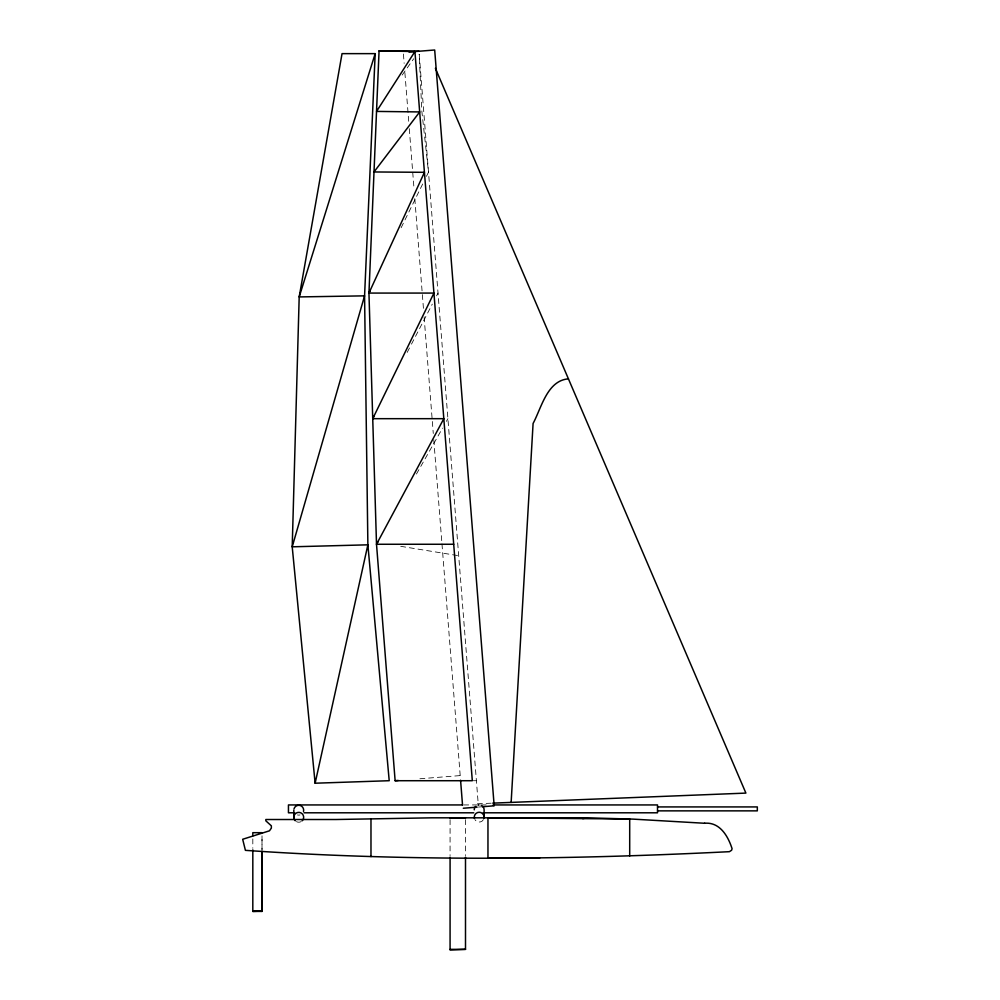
<?xml version="1.0" encoding="UTF-8"?>
<svg xmlns="http://www.w3.org/2000/svg" width="1000" height="1000" viewBox="0 0 1000 1000"><rect width="100%" height="100%" fill="white"/><g stroke="black" fill="none" stroke-linecap="round" stroke-linejoin="round"><path stroke-width="0.75" stroke-dasharray="5 3.75" d="M401.125 227.75L423.713 181.887M426.45 176.325L428.512 172.162L421.863 111.412L419.137 54.325M407.175 352.425L410.763 345.525M411.475 344.137L432.287 304.125M436.587 295.837L438.025 293.075M416.438 474.038L442.537 428.125M446.375 421.375L447.912 418.675M402.188 75.05L413.688 58.762M419.913 778.763L460.2 775.588M478.475 807.05L482.537 806.725M477.425 803.75L491.213 803.2M473.338 780.713L476.4 780.713M463.675 804.938L486.938 804.938M400.725 546.312L458.7 555.725M419.237 54.337L478.35 805.5M403.413 54.025L404.15 63.362M404.888 72.688L408.8 122.45M409.288 128.675L414.062 189.325M414.8 198.65L423.612 310.613M424.1 316.837L433.275 433.475M433.775 439.688L441.85 542.325M441.975 543.888L460.45 778.713M465.5 819.688L465.487 855.612M450.087 819.688L450.062 855.612M252.825 838.925L252.812 848.3M300.012 814.938A4.925 4.913 0 0 1 297.475 814.938M301.2 821.55A4.925 4.913 0 0 1 296.288 821.55M477.9 805.088A4.925 4.913 0 0 1 480.45 805.088M483.438 819.638A4.925 4.913 0 0 1 474.913 819.638M262.013 849.587L262.013 835.763L262 849.587"/><path stroke-width="1.5" d="M379.062 50.85L414.925 51.55L472.312 780.713L395.125 780.713L376.512 544.263L368.95 293.075L379.062 50.85L418.988 51.238M375.175 53.637L364.575 295.85L367.875 544.825L389.212 780.713L315.125 783.213L292.213 546.812L299.188 296.925L342.038 53.637L375.175 53.637L299.188 296.925L364.575 295.85L292.213 546.812L367.875 544.825L315.125 783.213M511.138 802.412L533.088 423.475C541.55 407.638 547.212 380.525 568.425 378.85M453.713 544.263L376.512 544.263L443.825 418.675L372.738 418.675L433.938 293.075L368.95 293.075L424.438 172.312L374 171.962L419.688 111.938L376.538 111.412L414.925 51.55M368.95 293.075L370.325 290.3M372.738 418.675L374.162 415.913M376.512 544.263L378.05 541.562M582.762 818.625L586.9 817.825L632.9 819.112L704.825 823.275M408.975 52.025L434.688 50L494.175 805.812M395.125 780.713L398.225 780.475M463.312 808.238L477.125 807.15M482.537 806.725L493.638 805.85M465.5 857.175L465.5 949.35L450.075 950L450.087 857.175M492.75 803.138L745.9 793.1L435.387 68.325M252.825 849.862L252.812 911.413L262.013 911.087L252.812 910.763M462.125 804.938L288.45 804.938L288.45 812.8L294.675 812.8M493.137 804.938L657.513 804.938L657.513 812.8L483.1 812.8M657.588 806.925L757.325 806.925L757.325 810.863L657.588 810.863M304.025 812.8L473.762 812.8M586.9 817.825L431.725 817.825L336.05 819.513L265.837 819.513L265.837 820.825L271.35 825.825L271.35 828.125L269.462 830.812L242.675 839.275L245.413 850.35C406.4 861.513 568.312 859.737 729.4 851.675L731.6 850.25L732.075 848.688C728.075 836.137 719.775 821.812 704.562 823.263M450.062 818.125L465.5 818.125M262.013 832.688L252.812 832.688L252.812 835.8M539.875 857.85L487.962 857.85L487.962 817.825L629.7 819.013L629.7 856M252.812 911.413L262.013 911.413L262.013 851.125L262 911.413M450.087 949.35L465.513 949.35M460.575 780.263L462.537 805.163M484.1 817.175L484.1 809.837A4.925 4.913 0 0 0 481.637 805.575M370.975 818.9L370.975 856.587M293.825 810.188L293.825 817.288M293.988 808.925A4.925 4.913 0 0 1 300.012 805.45A4.925 4.913 0 0 1 303.5 811.462M295.262 820.763A4.925 4.913 0 0 1 295.262 813.812A4.925 4.913 0 0 1 302.225 813.812A4.925 4.913 0 0 1 302.225 820.763M474.263 809.837A4.925 4.913 0 0 1 475.7 806.363M474.425 818.45A4.925 4.913 0 0 1 479.175 812.262A4.925 4.913 0 0 1 483.938 818.45"/></g></svg>
